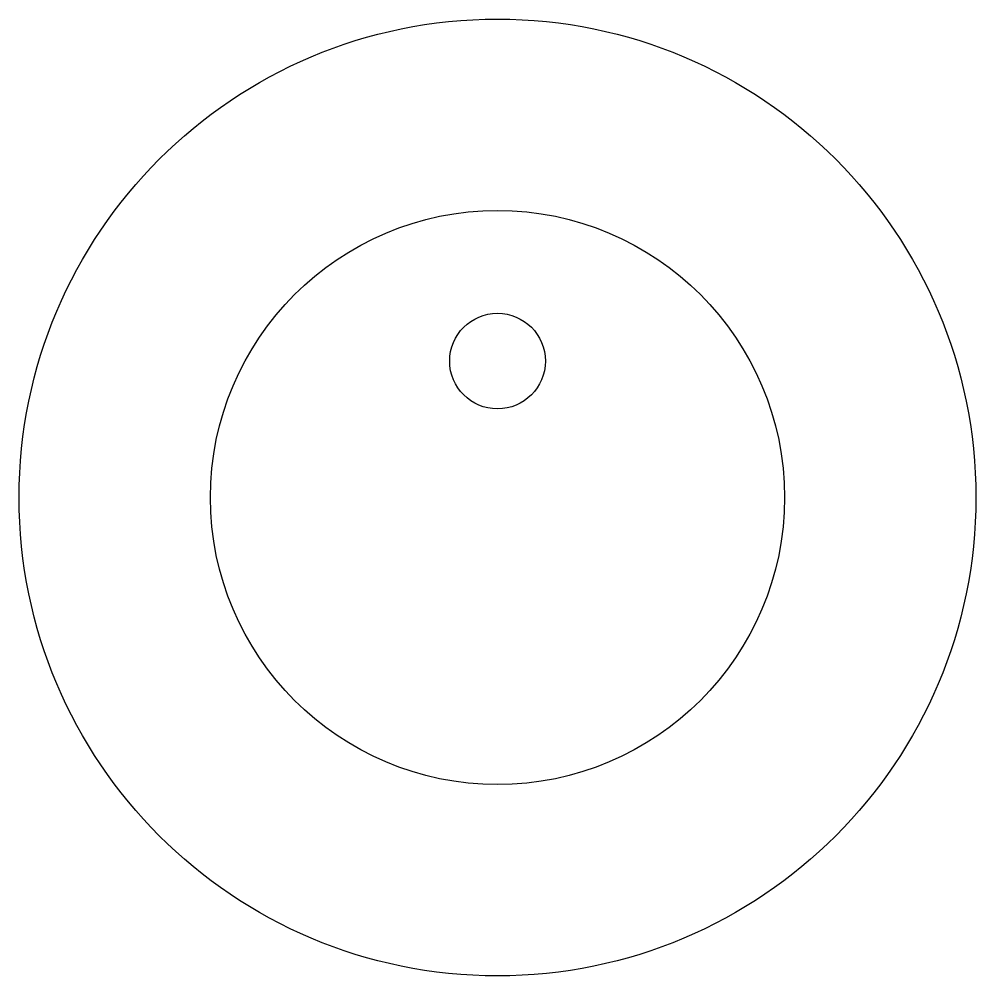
# Model space of a CAD drawing. Header units: metres. Extents: x 87239 to 87713, y -142939 to -142465.
import ezdxf

# ---------------------------------------------------------------- set-up
doc = ezdxf.new("R2010")
doc.units = ezdxf.units.M
doc.layers.add('DET1', color=1, linetype='Continuous')

msp = doc.modelspace()

# ---------------------------------------------------------------- linework, layer by layer
at = {"layer": 'DET1'}
for centre, radius in [((87476.09, -142702.1), 237.05), ((87476.09, -142702.1), 142.23), ((87476.1, -142634.5), 23.7)]:
    msp.add_circle(centre, radius, dxfattribs=at)

doc.saveas('drawing.dxf')
